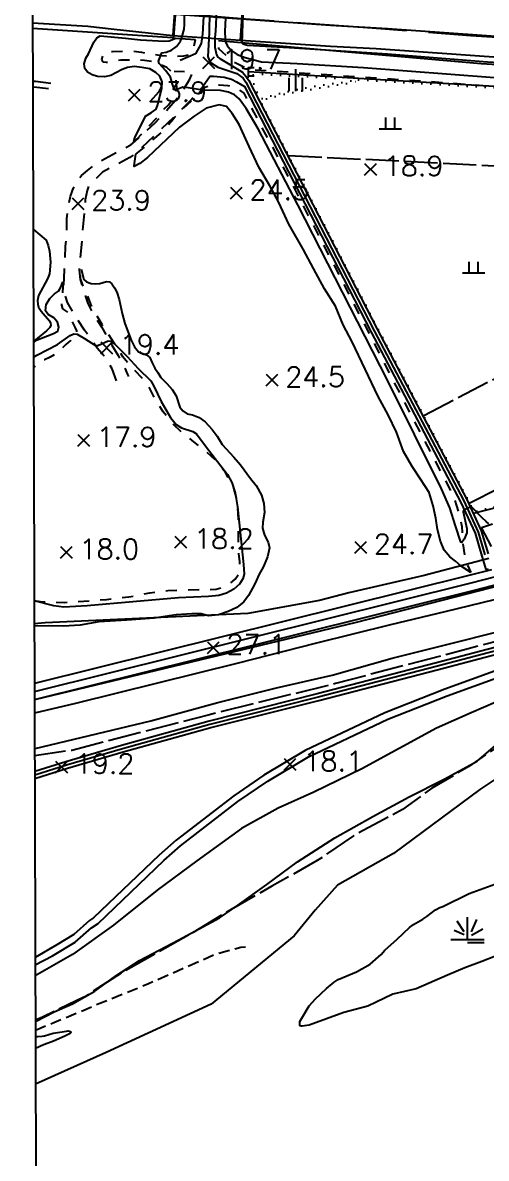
# Model space of a CAD drawing. Header units: millimetres. Extents: x 224638 to 227100, y 430787 to 433573.
# Drawn here: x 224638 to 224847, y 431487 to 432001 of the extents above; entities that cross this region are included whole.
import ezdxf

# ---------------------------------------------------------------- set-up
doc = ezdxf.new("R2010")
doc.units = ezdxf.units.MM
for name, pattern in [('15M2P5', [17.5, 15, -2.5]), ('50M10', [60, 50, -10]), ('5M2P5', [7.5, 5, -2.5]), ('5M5', [10, 5, -5]), ('7P5M5', [12.5, 7.5, -5]), ('AM4', [4, 0, -4])]:
    doc.linetypes.add(name, pattern=pattern)
for name, color, linetype in [('A0013110', 1, 'Continuous'), ('A0013113', 1, 'Continuous'), ('A0013118', 1, 'Continuous'), ('A0013140', 1, '7P5M5'), ('A0023119', 1, '5M2P5'), ('A0023210', 7, 'Continuous'), ('A0023213', 7, 'Continuous'), ('A0033327', 32, 'Continuous'), ('A0073340', 7, 'Continuous'), ('C0052213', 1, 'Continuous'), ('C0052214', 1, '15M2P5'), ('C0052215', 32, 'Continuous'), ('C0076116', 7, 'Continuous'), ('C0523121', 1, '50M10'), ('D0015112', 3, '15M2P5'), ('D0015211', 5, 'Continuous'), ('D0015212', 3, 'Continuous'), ('D0025111', 3, 'AM4'), ('E0022112', 5, 'Continuous'), ('E0032111', 5, 'Continuous'), ('F0017111', 30, 'Continuous'), ('F0017114', 7, 'Continuous'), ('F0017121', 30, 'Continuous'), ('F0027132', 7, 'Continuous'), ('F0027217', 7, 'Continuous'), ('F0037221', 7, 'Continuous'), ('F0037222', 7, 'Continuous'), ('F0037223', 7, '5M5'), ('G0022323', 5, 'Continuous'), ('H0017334', 7, 'Continuous')]:
    doc.layers.add(name, color=color, linetype=linetype)
doc.styles.add('ngsw', font='romans.shx', dxfattribs={"bigfont": 'ngsw.shx'})

# ---------------------------------------------------------------- blocks, each defined once
blk = doc.blocks.new('G0022323')
at = {"layer": 'G0022323'}
for p, q in [((-1.583, 3.4), (-4.619, 8.28)), ((0.02, -0.003), (0.02, 9.997)), ((1.779, 3.4), (4.165, 8.931)), ((-1.583, 1.991), (-6.029, 3.943)), ((1.779, 1.883), (6.875, 4.809)), ((-7.48, -0.003), (7.52, -0.003)), ((0.044, -1.479), (7.544, -1.479))]:
    blk.add_line(p, q, dxfattribs=at)
blk = doc.blocks.new('D0015212')
at = {"layer": 'D0015212'}
for p, q in [((-0.077, -4.058), (-0.077, 5.942)), ((-3.077, -4.058), (-3.077, 1.942)), ((2.923, -4.058), (2.923, 1.942))]:
    blk.add_line(p, q, dxfattribs=at)
blk = doc.blocks.new('D0015211')
at = {"layer": 'D0015211'}
for points in [[(-2, -2.5), (-2, 2.5)], [(2, -2.5), (2, 2.5)], [(-5, -2.5), (5, -2.5)]]:
    blk.add_lwpolyline(points, dxfattribs=at)
blk = doc.blocks.new('F0027217')
at = {"layer": 'F0027217'}
for p, q in [((-2.652, 2.652), (2.652, -2.652)), ((-2.652, -2.652), (2.652, 2.652))]:
    blk.add_line(p, q, dxfattribs=at)

msp = doc.modelspace()

# ---------------------------------------------------------------- linework, layer by layer
at = {"layer": 'A0013110', "flags": 128}
for points in [[(224712.57, 432027.425), (224712.858, 432026.994), (224718.823, 432015.397), (224719.438, 432011.82), (224719.523, 432006.862), (224719.454, 432004.091), (224718.98, 431996.04), (224718.41, 431991.86), (224715.71, 431987.11)], [(224725.717, 432016.875), (224724.814, 431997.401), (224724.538, 431994.523), (224724.485, 431993.195), (224724.485, 431992.028), (224724.577, 431990.186), (224725.314, 431986.732), (224725.959, 431985.673), (224726.773, 431984.998), (224736.99, 431978.92), (224738.57, 431977.07), (224739.88, 431975.09), (224797.95, 431862.58), (224838.54, 431785.51), (224845.096, 431771.327), (224848.205, 431760.992)], [(224722.405, 431977.048), (224723.856, 431977.061), (224728.711, 431976.567), (224732.1, 431975.701), (224734.383, 431974.509), (224737.943, 431972.304), (224795.29, 431861.19), (224835.85, 431784.18), (224842.284, 431770.26), (224845.392, 431759.93)]]:
    msp.add_lwpolyline(points, dxfattribs=at)
at = {"layer": 'A0013113', "flags": 128}
msp.add_lwpolyline([(224642.035, 432001.112), (224667.02, 431999.621), (224679.004, 431998.332), (224705.518, 431995.438), (224736.157, 431993.369), (224776.87, 431990.62), (224797.6, 431989.56), (224876.32, 431983.93), (224945.9, 431980.33), (224985.65, 431980.14), (225008.17, 431979.72), (225036.45, 431980.95), (225090.2, 431986.4), (225148.09, 431995.77), (225194.07, 432006.3)], dxfattribs=at)
at = {"layer": 'A0013118', "flags": 128}
for points in [[(225259.861, 431904.055), (225227.715, 431889.117), (225195.779, 431872.727), (225163.844, 431855.827), (225118.246, 431831.899), (225063.458, 431803.21), (225035.792, 431788.394), (225008.698, 431775.076), (224976.564, 431760.593), (224934.467, 431744.355), (224906.229, 431734.529), (224882.258, 431726.989), (224856.988, 431720.008), (224824.328, 431711.418), (224770.858, 431697.555), (224721.915, 431685.201), (224682.293, 431674.195), (224657.035, 431666.771), (224643.002, 431662.407)], [(224643.011, 431659.269), (224657.901, 431663.898), (224683.118, 431671.31), (224722.683, 431682.301), (224771.601, 431694.649), (224825.086, 431708.516), (224857.769, 431717.112), (224883.108, 431724.111), (224907.173, 431731.681), (224935.501, 431741.538), (224977.721, 431757.824), (225009.976, 431772.361), (225037.162, 431785.725), (225064.862, 431800.558), (225119.64, 431829.243), (225165.242, 431853.173), (225197.166, 431870.067), (225229.032, 431886.421), (225261.085, 431901.315)], [(225247.327, 431893.095), (225216.612, 431877.723), (225124.512, 431829.133), (225050.072, 431790.109), (225010.218, 431769.916), (224983.587, 431757.711), (224963.424, 431749.363), (224939.215, 431740.131), (224906.604, 431727.999), (224884.699, 431719.921), (224863.118, 431712.274), (224828.601, 431699.657), (224801.499, 431689.071), (224765.466, 431671.944), (224746.779, 431660.829), (224733.12, 431651.419), (224707.009, 431631.336), (224699.342, 431624.552), (224669.655, 431596.208), (224667.832, 431594.985), (224660.65, 431588.778), (224653.018, 431583.983), (224643.242, 431578.375)], [(224849.759, 431753.76), (224840.154, 431751.282), (224642.888, 431702.248)], [(224642.909, 431695.04), (224840.895, 431744.25), (224846.71, 431745.729), (224852.514, 431747.249)], [(224643.252, 431574.962), (224651.028, 431578.996), (224661.329, 431585.237), (224668.643, 431591.676), (224671.666, 431593.704), (224701.508, 431622.196), (224709.047, 431628.867), (224735.004, 431648.831), (224748.507, 431658.133), (224766.974, 431669.118), (224802.77, 431686.132), (224829.733, 431696.664), (224864.187, 431709.258)]]:
    msp.add_lwpolyline(points, dxfattribs=at)
at = {"layer": 'A0013140', "flags": 128}
for points in [[(224845.392, 431759.93), (224847.198, 431753.926), (224855.82, 431755.98), (224887.27, 431765.62), (224921.63, 431778.09), (224964.57, 431794.97), (224996.44, 431808.47), (225027.5, 431824.43), (225040.65, 431831.68), (225049.62, 431836.99), (225054.26, 431839.2), (225130.68, 431878.77), (225199.65, 431913.9), (225207.43, 431917.41), (225229.897, 431930.297), (225250.741, 431941.16), (225253.883, 431942.679), (225255.77, 431943.727), (225260.02, 431945.87), (225262.14, 431947), (225264.1, 431948), (225325.363, 431980.745), (225341.673, 431989.691), (225367.3, 432005.46), (225394.7, 432024.58), (225423.52, 432046.35), (225448.68, 432070.8), (225462.02, 432084.01), (225470.869, 432089.005)], [(224715.71, 431987.11), (224708.88, 431984.1), (224706.01, 431984.142)], [(224680.07, 431839.27), (224678.119, 431844.586), (224676.457, 431847.443), (224674.422, 431850.384), (224671.356, 431854.011), (224665.534, 431862.107), (224660.737, 431869.624), (224657.906, 431874.698), (224656.643, 431878.379), (224656.204, 431882.429), (224656.531, 431889.446), (224656.79, 431894.095), (224656.995, 431900.2), (224657.38, 431904.99), (224657.587, 431908.432), (224657.581, 431912.63), (224658.513, 431919.66), (224659.228, 431922.807), (224660.603, 431926.525), (224661.935, 431929.214), (224664.159, 431932.136), (224666.834, 431934.399), (224671.169, 431937.656), (224680.671, 431942.913), (224682.517, 431943.777), (224686.456, 431945.963), (224688.464, 431947.618), (224697.606, 431955.891), (224708.805, 431968.51), (224713.028, 431975.453), (224714.633, 431978.808), (224711.06, 431979.06), (224706.106, 431979.133)], [(224722.405, 431977.048), (224718.917, 431972.075), (224713.431, 431965.921), (224703.119, 431955.719), (224687.912, 431941.511), (224686.117, 431940.212), (224673.649, 431933.635), (224667.375, 431927.263), (224666.744, 431925.34), (224665.899, 431921.161), (224663.134, 431889.367), (224663.642, 431885.032), (224664.894, 431880.638), (224667.005, 431874.217), (224669.952, 431868.548), (224673.241, 431863.662), (224677.885, 431855.403), (224680.718, 431850.735), (224683.602, 431845.321), (224685.001, 431842.104), (224685.471, 431841.179)], [(224650.253, 431973.757), (224643.297, 431974.591), (224642.111, 431974.589)], [(224642.118, 431972.237), (224642.618, 431972.216), (224649.247, 431971.453)]]:
    msp.add_lwpolyline(points, dxfattribs=at)
at = {"layer": 'A0023119', "flags": 128}
msp.add_lwpolyline([(224643.336, 431545.472), (224651.61, 431548.838), (224672.538, 431557.609), (224694.581, 431566.543), (224724.88, 431579.914), (224736.325, 431583.014), (224738.845, 431583.093)], dxfattribs=at)
at = {"layer": 'A0023210', "flags": 128}
msp.add_lwpolyline([(224641.573, 432162.833), (224677.401, 432094.454), (224688.069, 432073.628), (224708.257, 432036.756), (224709.182, 432035.201), (224714.64, 432029.384), (224720.696, 432024.819), (224721.918, 432021.985), (224722.27, 432016.136), (224721.897, 431996.721), (224721.384, 431985.963), (224721.999, 431984.254), (224723.059, 431982.871), (224725.955, 431981.165), (224734.42, 431978.255), (224737.385, 431976.145), (224738.585, 431974.33), (224796.62, 431861.885), (224837.195, 431784.845), (224843.69, 431770.793), (224846.789, 431760.489)], dxfattribs=at)
at = {"layer": 'A0023213', "flags": 128}
msp.add_lwpolyline([(224702.66, 432005.47), (224776.83, 432000.18), (224802.68, 431998.64), (224858.21, 431994.67), (224870.18, 431993.75), (224882.49, 431993.01), (224930.62, 431990.46), (224947.47, 431989.73), (224981.13, 431989.36), (225009.68, 431989.58), (225037.73, 431990.93), (225045.55, 431990.91), (225087.83, 431995.15), (225132.23, 432002.17)], dxfattribs=at)
at = {"layer": 'A0033327', "flags": 128}
for points in [[(225260.473, 431902.685), (225228.374, 431887.769), (225196.473, 431871.397), (225164.543, 431854.5), (225118.943, 431830.571), (225064.16, 431801.884), (225036.477, 431787.059), (225009.337, 431773.718), (224977.142, 431759.208), (224934.984, 431742.947), (224906.701, 431733.105), (224882.683, 431725.55), (224857.379, 431718.56), (224824.707, 431709.967), (224771.23, 431696.102), (224722.299, 431683.751), (224682.706, 431672.753), (224657.468, 431665.334), (224643.007, 431660.838)], [(224642.899, 431698.644), (224840.525, 431747.766), (224851.137, 431750.505)]]:
    msp.add_lwpolyline(points, dxfattribs=at)
at = {"layer": 'A0073340', "flags": 128}
msp.add_lwpolyline([(224706.94, 432014.87), (224705.518, 431995.438), (224736.157, 431993.369), (224737.486, 432012.634)], close=True, dxfattribs=at)
at = {"layer": 'C0052213', "flags": 128}
for points in [[(225364.49, 431991.88), (225297.696, 431955.757), (225159.048, 431883.087), (225107.429, 431855.805), (225046.079, 431823.824), (225005.11, 431802.788), (224971.008, 431787.097), (224932.681, 431772.507), (224897.288, 431759.405), (224866.056, 431749.804), (224788.495, 431729.83), (224642.91, 431694.814)], [(224940.404, 431723.626), (224940.063, 431723.853), (224939.526, 431723.978), (224926.34, 431720.745), (224903.171, 431713.283), (224880.723, 431705.824), (224862.808, 431698.583), (224840.557, 431688.995), (224824.83, 431682.062), (224791.036, 431663.622), (224769.397, 431653.089), (224753.263, 431645.885), (224736.662, 431636.748), (224716.336, 431622.021), (224698.402, 431608.816), (224678.674, 431592.898), (224660.095, 431579.637), (224643.266, 431569.976)]]:
    msp.add_lwpolyline(points, dxfattribs=at)
at = {"layer": 'C0052214', "flags": 128}
for points in [[(225364.49, 431991.88), (225307.2, 431930.656), (225306.194, 431930.096), (225305.147, 431929.383), (225261.24, 431907.554), (225211.406, 431881.801), (225155.359, 431852.339), (225091.549, 431819.656), (225001.256, 431772.449), (224975.111, 431761.608), (224940.515, 431748.823), (224910.092, 431737.482), (224879.146, 431728.486), (224839.203, 431717.954), (224779.145, 431702.248), (224721.496, 431688), (224659.76, 431672.008), (224642.982, 431669.476)], [(224849.72, 431764.22), (224845.178, 431772.831), (224918.59, 431797.94), (224950.08, 431809.36), (224979.21, 431822.8), (225034.2, 431848.74), (225040.04, 431852.42), (225041.19, 431850.32), (225041.42, 431845.7), (225041.42, 431843.56), (225041.33, 431841.74), (225040.98, 431840.23)], [(224940.404, 431723.626), (224945.094, 431708.814), (224945.093, 431707.945), (224944.982, 431707.365), (224944.534, 431706.824), (224920.628, 431699.115), (224895.099, 431691.223), (224871.401, 431684.05), (224859.799, 431678.782), (224851.971, 431673.271), (224839.512, 431664.767), (224822.708, 431654.868), (224809.435, 431645.214), (224787.223, 431633.407), (224770.901, 431622.144), (224750.387, 431610.616), (224731.963, 431600.076), (224713.016, 431588.577), (224682.118, 431571.159), (224665.483, 431560.529), (224646.563, 431551.348), (224643.323, 431550.031)]]:
    msp.add_lwpolyline(points, dxfattribs=at)
at = {"layer": 'C0052215', "flags": 128}
msp.add_lwpolyline([(224841.74, 431779.37), (224882.41, 431789.8), (224912.06, 431799.68), (224947.05, 431812.22), (225032.16, 431852.58), (225038.65, 431855.85)], dxfattribs=at)
at = {"layer": 'C0076116', "flags": 128}
msp.add_lwpolyline([(224742.31, 431977.01), (224739.81, 431976.99), (224739.77, 431980.99), (224742.27, 431981.01)], dxfattribs=at)
at = {"layer": 'C0523121', "flags": 128}
msp.add_lwpolyline([(224642.001, 432012.885), (224668.946, 432008.489), (224700.17, 432006.09), (224738.46, 432002.95), (224795.67, 431998.89), (224840.44, 431995.45), (224885.29, 431992.72), (224919.19, 431990.82), (224954.85, 431989.51), (224993.99, 431989.61), (225022.93, 431990.09), (225049.28, 431991.59), (225076.35, 431993.96), (225116.44, 431999.3), (225159.92, 432007.45), (225194.35, 432015.8), (225227.32, 432025.61), (225255.76, 432035.49), (225284.8, 432046.82), (225315.3, 432060.4), (225350.6, 432078.26), (225388.49, 432099.65), (225420.21, 432119.87), (225447.82, 432139.95), (225472.3, 432159.16), (225493.96, 432177.19), (225523.5, 432205.16), (225551.9, 432234.65), (225565.51, 432249.82), (225576.85, 432262.79), (225609.89, 432302.8), (225641.2, 432344.39), (225684.55, 432402.53), (225728.05, 432462.17), (225769.67, 432518.76), (225815.98, 432582.05), (225856.2, 432636.93), (225893.97, 432688.34), (225927.08, 432733.67)], dxfattribs=at)
at = {"layer": 'D0015112', "flags": 128}
for points in [[(224757.941, 431941.198), (224874.499, 431935.295), (224876.898, 431935.578)], [(224819.092, 431823.521), (224910.072, 431870.951)], [(224930.996, 431830.338), (224839.978, 431783.839)]]:
    msp.add_lwpolyline(points, dxfattribs=at)
at = {"layer": 'D0025111', "flags": 128}
for points in [[(224786.036, 431974.863), (224783.804, 431974.44), (224777.949, 431973.686), (224774.31, 431973.133), (224773.402, 431973.032), (224768.137, 431972.272), (224762.535, 431971.166), (224757.999, 431970.143), (224752.306, 431968.919), (224746.914, 431967.118), (224745.313, 431966.776), (224744.902, 431966.991), (224742.119, 431973.817), (224740.807, 431975.759), (224738.871, 431977.393), (224741.064, 431977.621), (224745.412, 431977.928), (224776.085, 431976.343), (224781.454, 431976.016), (224783.897, 431975.828), (224785.98, 431975.222)], [(224789.621, 431975.454), (224799.55, 431974.85), (224858.52, 431971.44), (224876.898, 431935.578), (224899.67, 431891.14), (224910.072, 431870.951), (224930.996, 431830.338), (224941.15, 431810.63), (224911.89, 431800.15), (224882.27, 431790.28), (224842, 431779.95), (224839.978, 431783.839), (224839, 431785.72), (224819.092, 431823.521), (224798.4, 431862.81), (224757.941, 431941.198), (224745.428, 431965.442), (224745.966, 431966.207), (224756.499, 431969.099), (224787.694, 431974.363)]]:
    msp.add_lwpolyline(points, close=True, dxfattribs=at)
at = {"layer": 'E0022112', "flags": 128}
msp.add_lwpolyline([(224942.42, 431809.27), (224900.12, 431891.37), (224858.83, 431971.93), (224799.58, 431975.35), (224739.79, 431978.99)], dxfattribs=at)
at = {"layer": 'E0032111', "flags": 128}
for points in [[(224863.957, 431667.35), (224844.418, 431654.34), (224805.37, 431625.407), (224780.094, 431610.971), (224769.895, 431599.65), (224760.464, 431588.038), (224722.827, 431557.157), (224675.343, 431535.263), (224643.406, 431521.008)], [(224851.568, 431578.908), (224845.449, 431576.543), (224837.729, 431573.694), (224829.872, 431570.345), (224815.663, 431564.126), (224805.135, 431561.704), (224793.73, 431556.351), (224782.905, 431553.439), (224767.206, 431547.724), (224764.079, 431547.178), (224763.547, 431547.226), (224763.12, 431547.377), (224763.021, 431547.647), (224763.06, 431549.326), (224763.912, 431550.929), (224767.278, 431556.407), (224770.103, 431559.562), (224775.023, 431564.314), (224778.595, 431567.116), (224780.413, 431568.422), (224788.608, 431571.78), (224794.789, 431575.233), (224798.669, 431578.658), (224799.803, 431579.733), (224801.416, 431581.615), (224807.115, 431586.572), (224812.681, 431591.909), (224814.4, 431593.25), (224818.676, 431595.688), (224820.49, 431596.92), (224824.477, 431599.842), (224826.332, 431600.913), (224827.681, 431601.336), (224839.583, 431607.193), (224852.846, 431612.068)]]:
    msp.add_lwpolyline(points, dxfattribs=at)
at = {"layer": 'F0017111', "flags": 128}
for points, elevation in [([(224642.972, 431672.797), (224643.282, 431672.841), (224695.546, 431685.374), (224725.895, 431693.648), (224752.372, 431700.326), (224777.675, 431705.973), (224804.847, 431713.761), (224878.204, 431732.186), (224899.845, 431739.094), (224924.143, 431747.069), (224948.305, 431755.475), (224987.421, 431771.646), (225008.121, 431780.795), (225029.651, 431790.891), (225048.63, 431801.063), (225064.159, 431809.843), (225085.296, 431820.691), (225105.069, 431831.651), (225120.143, 431838.703), (225133.95, 431845.716), (225165.337, 431862.227), (225177.444, 431868.924), (225216.219, 431888.931), (225234.747, 431899.873)], 20), ([(224642.467, 431849.882), (224644.009, 431850.843), (224653.388, 431855.616), (224659.071, 431859.747), (224660.742, 431860.537), (224662.289, 431860.313), (224665.558, 431858.319), (224670.509, 431855.142), (224671.65, 431855.128), (224676.284, 431857.322), (224677.379, 431857.228), (224679.495, 431855.636), (224684.829, 431850.255), (224689.775, 431844.743), (224695.61, 431839.213), (224696.93, 431836.754), (224700.214, 431829.895), (224704.543, 431822.578), (224707.103, 431819.524), (224709.466, 431817.934), (224714.538, 431816.246), (224716.176, 431815.169), (224720.207, 431809.989), (224730.202, 431796.808), (224732.192, 431793.224), (224733.71, 431788.535), (224734.754, 431782.143), (224737.54, 431756.097), (224737.856, 431751.717), (224737.23, 431749.602), (224735.637, 431747.254), (224733.117, 431745.013), (224729.86, 431743.188), (224726.273, 431742.045), (224721.726, 431741.598), (224708.053, 431741.098), (224666.816, 431737.35), (224656.209, 431736.793), (224651.611, 431737.347), (224642.781, 431739.718)], 20), ([(224643.325, 431549.408), (224651.849, 431553.673), (224660.042, 431557.32), (224670.274, 431563.138), (224679.697, 431569.973), (224690.514, 431576.975), (224708.167, 431586.298), (224726.699, 431596.254), (224734.81, 431601.778), (224748.128, 431611.32), (224761.984, 431621.589), (224778.912, 431632.418), (224796.071, 431642.044), (224812.421, 431650.975), (224828.291, 431659.01), (224843.23, 431667.086), (224852.71, 431675.331)], 15), ([(224643.344, 431542.676), (224643.549, 431542.613), (224644.413, 431542.536), (224646.372, 431542.653), (224647.468, 431542.847), (224651.307, 431544.005), (224657.429, 431545.021), (224658.128, 431545.067), (224658.744, 431544.981), (224659.298, 431544.747), (224659.41, 431544.382), (224659.085, 431543.977), (224658.478, 431543.556), (224656.71, 431542.693), (224651.503, 431540.45), (224649.04, 431539.599), (224646.927, 431538.753), (224643.36, 431537.156)], 15)]:
    msp.add_lwpolyline(points, dxfattribs=dict(at, elevation=elevation))
at = {"layer": 'F0017114', "elevation": 25, "flags": 128}
for points in [[(224641.952, 432030.264), (224645.725, 432029.69), (224649.563, 432029.054), (224652.988, 432028.424), (224655.367, 432027.934), (224656.916, 432027.563), (224658.211, 432027.194), (224659.444, 432026.777), (224660.891, 432026.214), (224662.741, 432025.42), (224664.329, 432024.677), (224665.489, 432024.069), (224666.392, 432023.529), (224667.129, 432023.018), (224667.767, 432022.498), (224668.319, 432021.966), (224669.457, 432019.92), (224706.927, 432017.069), (224707.555, 432016.897), (224705.781, 431994.734), (224705.324, 431994.392), (224642.042, 431998.558)], [(224927.997, 432001.812), (224948.879, 432000.766), (224967.428, 432000.274), (224981.649, 432000.143), (224982.984, 432000.063), (224983.317, 431999.977), (224983.944, 431999.635), (224984.304, 431998.913), (224984.103, 431978.642), (224983.003, 431978.44), (224955.591, 431978.357), (224929.519, 431978.745), (224890.449, 431980.795), (224848.009, 431983.385), (224802.624, 431987.031), (224758.156, 431989.887), (224739.359, 431990.899), (224738.672, 431991.006), (224737.288, 431991.53), (224736.878, 431992.018), (224737.594, 432014.646)], [(225234.689, 431915.767), (225213.07, 431904.787), (225191.755, 431893.638), (225168.31, 431881.139), (225158.734, 431874.595), (225132.883, 431860.661), (225109.328, 431850.294), (225058.551, 431822.122), (225034.39, 431809.859), (225009.927, 431798.56), (224983.278, 431785.235), (224964.207, 431778.354), (224937.84, 431767.781), (224905.19, 431756.167), (224874.917, 431746.346), (224850.964, 431740.149), (224828.661, 431734.637), (224804.066, 431728.89), (224769.998, 431720.371), (224735.16, 431711.542), (224661.42, 431693.157), (224642.927, 431688.824)], [(224642.302, 431907.749), (224642.402, 431907.711), (224648.174, 431902.913), (224649.103, 431900.457), (224649.717, 431897.849), (224650.112, 431892.888), (224649.768, 431887.661), (224648.863, 431885.29), (224644.77, 431877.742), (224644.314, 431875.516), (224644.382, 431873.828), (224644.767, 431872.486), (224645.93, 431870.75), (224649.637, 431866.307), (224650.204, 431865.241), (224650.273, 431864.426), (224649.804, 431863.277), (224648.31, 431861.796), (224642.674, 431857.223), (224642.446, 431857.062)], [(224848.616, 431758.889), (224819.259, 431751.087), (224785.17, 431743.229), (224771.844, 431739.753), (224739.45, 431733.875), (224647.801, 431729.725), (224642.811, 431729.248)]]:
    msp.add_lwpolyline(points, dxfattribs=at)
at = {"layer": 'F0017121', "elevation": 20, "flags": 128}
for points in [[(224848.559, 431774.484), (224847.334, 431775.593), (224845.547, 431777.201), (224840.706, 431782.187), (224840.548, 431782.187), (224837.081, 431780.623), (224837.002, 431780.564), (224836.963, 431780.326), (224836.963, 431779.93), (224838.582, 431772.326), (224838.633, 431770.457), (224837.398, 431767.627), (224836.253, 431766.01), (224835.795, 431766.194), (224833.509, 431773.557), (224830.89, 431781.805), (224827.139, 431790.414), (224802.674, 431839.575), (224762.038, 431918.824), (224744.098, 431953.149), (224738.777, 431962.385), (224735.572, 431966.757), (224733.497, 431968.615), (224730.717, 431969.877), (224727.109, 431970.599), (224719.133, 431970.709), (224712.468, 431971.838), (224710.029, 431972.101), (224706.985, 431970.932), (224706.278, 431970.883), (224705.444, 431973.385), (224704.471, 431976.611), (224702.284, 431979.431), (224699.297, 431982.828), (224699.041, 431983.848), (224700.483, 431987.61), (224702.55, 431987.86), (224704.95, 431988.84), (224707.12, 431990.49), (224708.93, 431992.89), (224709.65, 431994.48), (224710.59, 431998.32), (224710.78, 432000.49), (224710.78, 432012.98)], [(224729.299, 432003.332), (224729.113, 431997.369), (224729.223, 431993.665), (224729.399, 431992.507), (224730.05, 431990.869), (224731.268, 431989.369), (224732.156, 431988.542), (224734.618, 431986.917), (224738.208, 431985.46), (224745.65, 431983.573), (224761.803, 431982.811), (224791.854, 431981.022), (224870.837, 431974.974)]]:
    msp.add_lwpolyline(points, dxfattribs=at)
at = {"layer": 'F0037221', "flags": 128}
msp.add_lwpolyline([(224971.71, 431977), (224935.22, 431977.72), (224862.56, 431981.58), (224845, 431982.64), (224726.23, 431993.1)], dxfattribs=at)
at = {"layer": 'F0037222', "flags": 128}
for points in [[(224687.903, 431947.436), (224688.368, 431949.185), (224693.205, 431958.893), (224695.891, 431960.613), (224698.01, 431962.041), (224698.785, 431964.289), (224700.502, 431971.658), (224700.722, 431974.521), (224699.582, 431976.985), (224697.805, 431978.702), (224695.105, 431980.303), (224691.545, 431981.025), (224688.137, 431981.462), (224685.014, 431980.968), (224682.535, 431980.016), (224679.691, 431978.558), (224677.443, 431977.345), (224674.596, 431976.799), (224671.385, 431976.848), (224669.09, 431977.69), (224666.838, 431978.928), (224665.638, 431980.456), (224665.346, 431982.67), (224666.206, 431985.197), (224667.357, 431987.081), (224669.817, 431992.453), (224671.137, 431994.394), (224672.606, 431995.27), (224684.062, 431994.252), (224690.821, 431993.483), (224701.601, 431992.908), (224703.794, 431993.106), (224705.099, 431993.531), (224706.805, 431994.221), (224715.847, 431993.62)], [(224840.372, 431752.421), (224836.028, 431755.359), (224833.442, 431757.617), (224830.936, 431759.614), (224828.256, 431762.56), (224826.63, 431766.601), (224825.37, 431771.984), (224824.548, 431777.051), (224823.424, 431782.6), (224821.518, 431788.668), (224817.592, 431794.739), (224813.893, 431800.38), (224809.887, 431807.186), (224806.719, 431815.919), (224803.012, 431823.838), (224798.445, 431832.109), (224786.651, 431856.827), (224782.682, 431864.609), (224779.137, 431872.932), (224774.173, 431880.876), (224769.207, 431890.035), (224764.571, 431898.792), (224757.98, 431910.126), (224753.521, 431919.948), (224749.501, 431927.481), (224744.474, 431935.903), (224740.112, 431945.211), (224735.534, 431955.234), (224732.337, 431960.1), (224729.773, 431963.314), (224726.52, 431964.017), (224720.674, 431962.497), (224715.188, 431958.888), (224708.541, 431953.989), (224694.123, 431940.282), (224690.557, 431937.575), (224688.039, 431936.196), (224688.046, 431936.52), (224688.808, 431941.718)], [(224664.048, 431889.673), (224665.202, 431885.112), (224666.386, 431883.947), (224668.527, 431883.284), (224670.671, 431883.09), (224672.5, 431883.216), (224673.932, 431883.74), (224675.546, 431884.206), (224676.808, 431884.036), (224677.88, 431883.168), (224679.149, 431881.293), (224680.142, 431879.375), (224681.205, 431876.039), (224682.588, 431869.648), (224683.804, 431865.198), (224686.689, 431857.67), (224688.247, 431854.529), (224689.997, 431852.402), (224691.991, 431851.567), (224693.551, 431851.019), (224695.086, 431849.717), (224696.244, 431847.376), (224697.39, 431844.912), (224698.752, 431842.909), (224700.157, 431840.714), (224702.805, 431837.952), (224705.289, 431835.283), (224707.096, 431832.444), (224708.652, 431827.299), (224710.001, 431825.57), (224712.087, 431824.244), (224714.457, 431823.829), (224717.466, 431822.646), (224720.199, 431820.612), (224723.346, 431817.135), (224725.646, 431814.175), (224727.853, 431810.419), (224733.136, 431804.74), (224736.199, 431801.257), (224740.674, 431795.095), (224743.243, 431791.831), (224745.673, 431787.507), (224746.782, 431783.747), (224747.046, 431779.582), (224746.277, 431775.26), (224746.082, 431772.531), (224747.082, 431769.44), (224748.608, 431766.166), (224749.27, 431763.619), (224748.426, 431759.646), (224746.626, 431755.148), (224744.523, 431751.369), (224742.954, 431747.959), (224741.539, 431745.333), (224739.737, 431742.106), (224737.64, 431739.27), (224734.547, 431736.718), (224730.557, 431734.839), (224726.162, 431733.303), (224721.699, 431732.872), (224718.343, 431733.74), (224714.091, 431733.784), (224707.074, 431733.325), (224697.035, 431731.802), (224684.684, 431730.984), (224672.027, 431730.214), (224663.603, 431728.721), (224655.988, 431728.261), (224649.073, 431728.439), (224642.814, 431728.22)], [(224642.448, 431856.58), (224643.855, 431857.625), (224646.13, 431858.555), (224651.527, 431860.574), (224653.417, 431861.619), (224653.969, 431863.525), (224653.398, 431865.695), (224651.636, 431867.693), (224649.117, 431869.169), (224647.944, 431870.878), (224648.249, 431873.669), (224649.794, 431876.462), (224651.97, 431878.572), (224653.754, 431879.724), (224654.768, 431881.591), (224655.742, 431884.041)]]:
    msp.add_lwpolyline(points, dxfattribs=at)
at = {"layer": 'F0037223', "flags": 128}
for points in [[(224687.903, 431947.436), (224689.309, 431948.706), (224699.25, 431959.21), (224701.463, 431961.998), (224703.525, 431964.084), (224705.765, 431967.069), (224707.047, 431969.772), (224707.264, 431971.55), (224707.224, 431974.02), (224707.037, 431975.899), (224705.799, 431978.343), (224702.791, 431980.995), (224696.961, 431983.523), (224692.687, 431984.203), (224682.043, 431984.321), (224677.864, 431983.582), (224675.281, 431983.204), (224673.921, 431983.367), (224673.325, 431984.596), (224674.396, 431987.497), (224675.848, 431987.986), (224678.237, 431988.222), (224686.502, 431988.479), (224691.353, 431987.875), (224696.184, 431987.034), (224700.552, 431986.398), (224703.602, 431986.147), (224707.161, 431985.982), (224710.499, 431986.283), (224712.905, 431986.834), (224714.335, 431988.42), (224715.02, 431990.35), (224715.847, 431993.62)], [(224971.71, 431977), (224969.23, 431969.17), (224916.45, 431969.73), (224885.33, 431969.81), (224825.84, 431974.19), (224741.66, 431979.91), (224737.33, 431981.32), (224732.66, 431983.65), (224726.4, 431989.36), (224726.23, 431993.1)], [(224688.808, 431941.718), (224692.494, 431944.74), (224701.681, 431952.781), (224705.666, 431957.581), (224709.998, 431962.172), (224714.418, 431966.332), (224717.077, 431969.301), (224719.715, 431971.867), (224722.114, 431972.87), (224726.467, 431973.19), (224730.481, 431972.848), (224734.435, 431971.695), (224737.679, 431969.29), (224742.178, 431960.607), (224756.908, 431933.042), (224782.666, 431883.336), (224808.821, 431832.366), (224832.458, 431787.129), (224834.754, 431780.092), (224835.663, 431776.952), (224836.289, 431773.342), (224836.459, 431770.643), (224836.478, 431767.385), (224837.508, 431760.421), (224837.766, 431758.88), (224838.258, 431757.21), (224840.372, 431752.421)], [(224642.781, 431739.753), (224646.649, 431739.269), (224656.329, 431738.986), (224667.598, 431739.732), (224675.446, 431740.291), (224685.602, 431741.464), (224695.049, 431743.249), (224703.323, 431744.277), (224710.704, 431744.622), (224725.124, 431744.918), (224728.625, 431745.824), (224731.609, 431747.649), (224733.676, 431749.402), (224735.261, 431751.64), (224735.846, 431754.555), (224735.785, 431757.421), (224735.378, 431760.899), (224735.279, 431768.579), (224735.253, 431774.281), (224735.164, 431779.47), (224734.419, 431785.824), (224733.074, 431790.595), (224729.38, 431797.781), (224725.197, 431802.924), (224720.309, 431807.497), (224715.095, 431811.65), (224710.453, 431815.117), (224705.876, 431819.41), (224701.214, 431825.141), (224697.953, 431830.14), (224695.079, 431835.704), (224693.261, 431838.892), (224686.082, 431846.116), (224682.92, 431850.103), (224673.476, 431864.682), (224668.376, 431873.84), (224667.422, 431876.769), (224665.317, 431881.137), (224663.813, 431885.446), (224663.434, 431889.015), (224663.494, 431889.848), (224663.627, 431890.437), (224664.048, 431889.673)], [(224655.742, 431884.041), (224655.736, 431881.824), (224655.554, 431879.013), (224655.122, 431875.849), (224655.143, 431873.421), (224655.628, 431871.848), (224658.484, 431869.772), (224659.317, 431867.97), (224659.86, 431865.986), (224661.247, 431863.425), (224661.971, 431861.774), (224661.963, 431860.277), (224661.197, 431859.018), (224659.183, 431857.514), (224657.113, 431855.591), (224654.85, 431853.56), (224653.026, 431851.618), (224650.015, 431849.89), (224647.406, 431848.7), (224644.993, 431847.242), (224643.4, 431846.037), (224642.48, 431845.209)]]:
    msp.add_lwpolyline(points, dxfattribs=at)
at = {"layer": 'H0017334', "flags": 128}
msp.add_lwpolyline([(226877.37, 433568.33), (224637.58, 433561.64), (224645.5, 430787.43), (226886, 430794.12)], close=True, dxfattribs=at)

# ---------------------------------------------------------------- block references
at = {"layer": 'D0015211'}
for p in [(224803.964, 431955.775), (224841.7, 431890.56)]:
    msp.add_blockref('D0015211', p, dxfattribs=at)
at = {"layer": 'D0015212'}
msp.add_blockref('D0015212', (224761.214, 431974.303), dxfattribs=at)
at = {"layer": 'F0027217'}
for p in [(224721.765, 431983.143, 19.654), (224688.077, 431968.555, 23.861), (224794.997, 431934.905, 18.934), (224734.204, 431924.171, 24.478), (224662.593, 431919.393, 23.932), (224675.532, 431854.143, 19.447), (224750.417, 431839.553, 24.525), (224665.125, 431812.302, 17.856), (224709.108, 431766.293, 18.189), (224790.484, 431763.891, 24.739), (224657.277, 431761.595, 18.022), (224723.816, 431718.512, 27.124), (224758.6, 431665.687, 18.119), (224655.13, 431664.482, 19.164)]:
    msp.add_blockref('F0027217', p, dxfattribs=at)
at = {"layer": 'G0022323'}
msp.add_blockref('G0022323', (224838.898, 431586.509), dxfattribs=at)

# ---------------------------------------------------------------- texts
at = {"layer": 'F0027132', "style": 'ngsw'}
for s, p in [('19.7', (224727.765, 431980.143)), ('23.9', (224694.077, 431965.555)), ('18.9', (224800.997, 431931.905)), ('24.5', (224740.204, 431921.171)), ('23.9', (224668.593, 431916.393)), ('19.4', (224681.532, 431851.143)), ('24.5', (224756.417, 431836.553)), ('17.9', (224671.125, 431809.302)), ('18.2', (224715.108, 431763.293)), ('18.0', (224663.277, 431758.595)), ('24.7', (224796.484, 431760.891)), ('27.1', (224729.816, 431715.512)), ('19.2', (224661.13, 431661.482)), ('18.1', (224764.6, 431662.687))]:
    msp.add_text(s, height=9, dxfattribs=at).set_placement(p)

doc.saveas('drawing.dxf')
